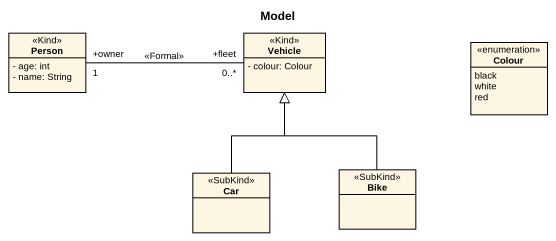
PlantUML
@startuml
title Model
hide circle
hide empty members
skinparam classAttributeIconSize 0
class "Person" as Person_ <<Kind>> {
  - age: int
  - name: String
}
class Vehicle <<Kind>> {
  - colour: Colour
}
enum Colour {
  black
  white
  red
}
class Car <<SubKind>>
class Bike <<SubKind>>
Vehicle "+fleet\n0..*" -left- "+owner\n1" Person_ : <<Formal>>
Car -up-|> Vehicle
Bike -up-|> Vehicle
@enduml
